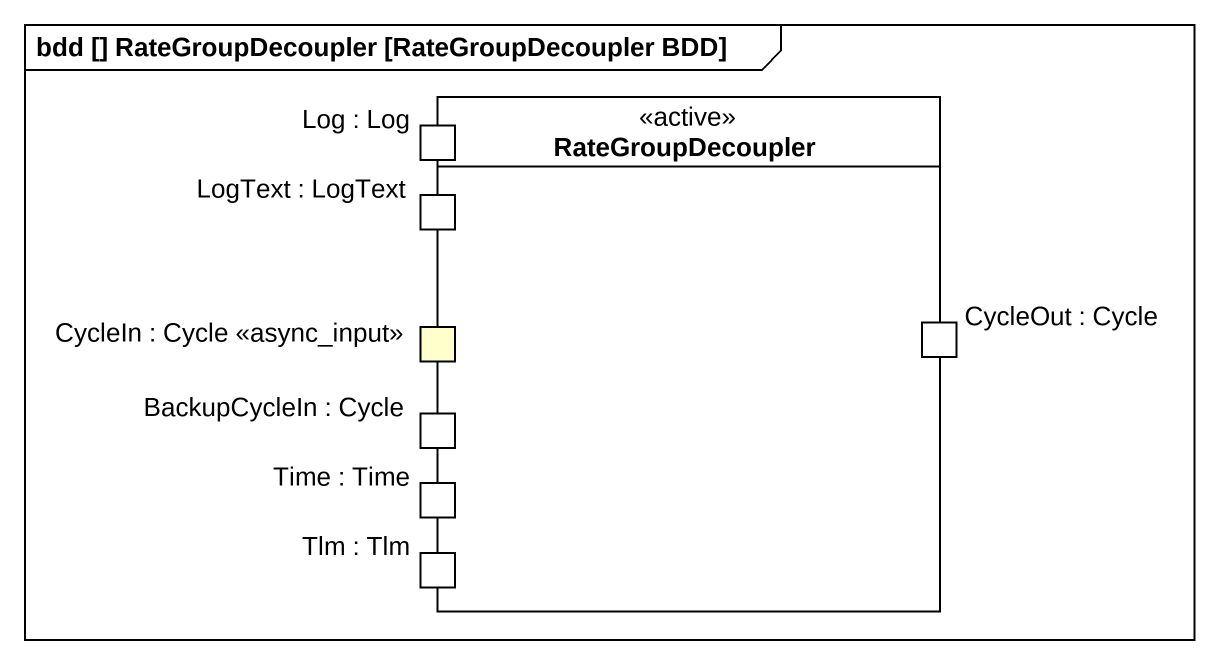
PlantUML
@startuml
mainframe bdd [] RateGroupDecoupler [RateGroupDecoupler BDD]
rectangle RateGroupDecoupler <<active>> {
  port "Log : Log" as Log_Log
  port "LogText : LogText" as LogText_LogText
  port "CycleIn : Cycle <<async_input>>" as CycleIn_Cycle_async_input #FFFFCC
  port "CycleOut : Cycle" as CycleOut_Cycle
  port "BackupCycleIn : Cycle" as BackupCycleIn_Cycle
  port "Time : Time" as Time_Time
  port "Tlm : Tlm" as Tlm_Tlm
}
@enduml
